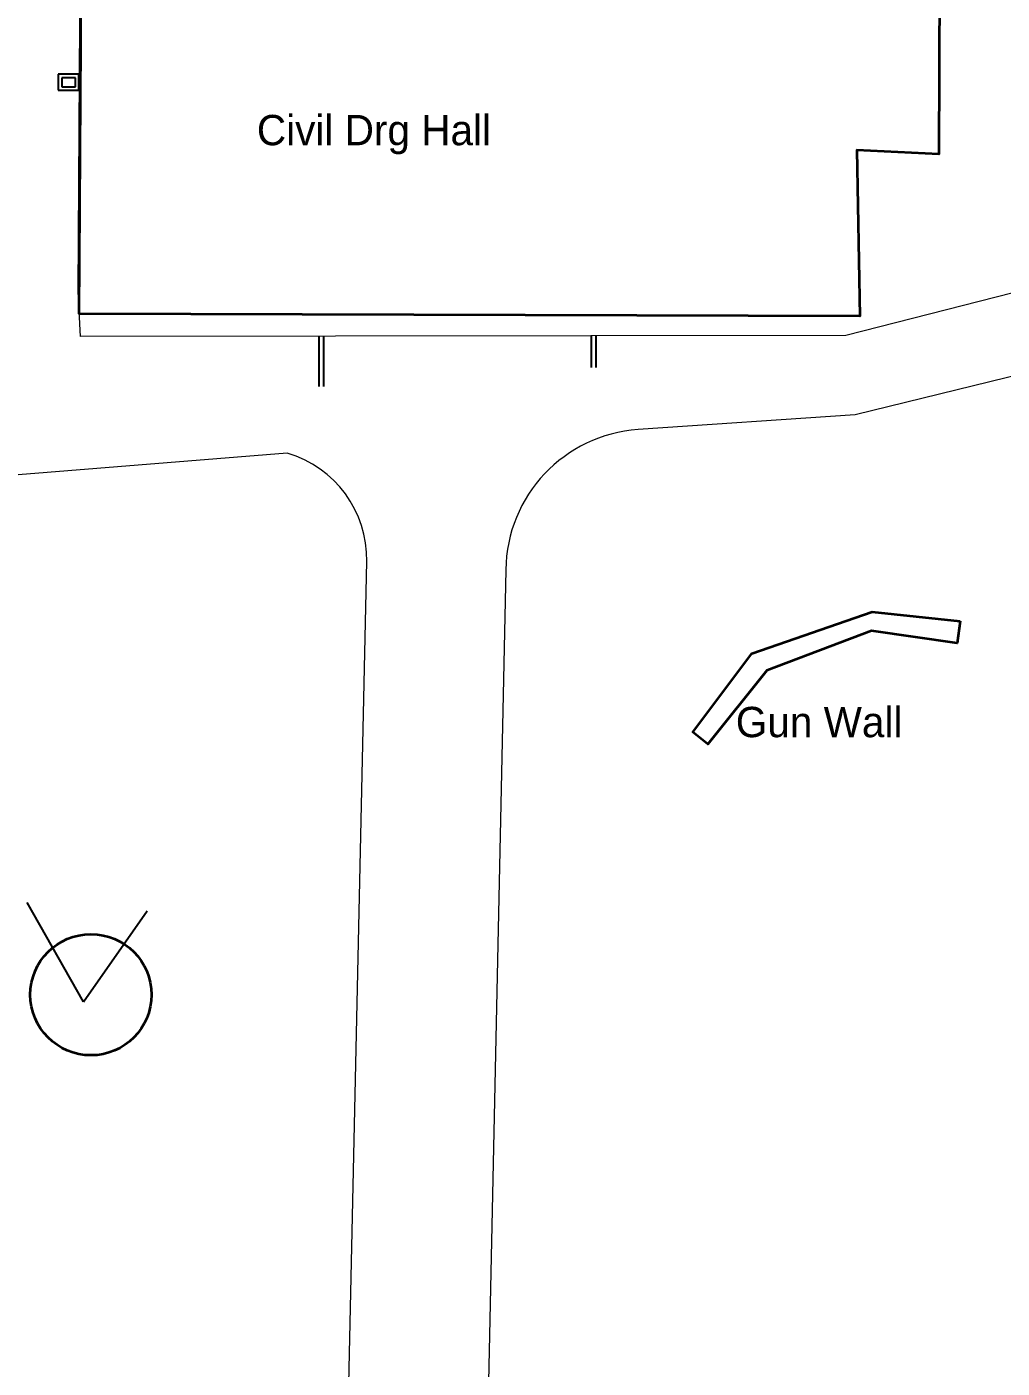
# Model space of a CAD drawing. Header units: millimetres. Extents: x -47 to 2833, y -462 to 688.
# Drawn here: x 242.2 to 306.6, y 289.5 to 378 of the extents above; entities that cross this region are included whole.
import ezdxf

# ---------------------------------------------------------------- set-up
doc = ezdxf.new("R2010")
doc.units = ezdxf.units.MM
doc.header["$LTSCALE"] = 0.1
doc.header["$MEASUREMENT"] = 0
doc.layers.add('BOUNDRY', color=140, linetype='Continuous', lineweight=18)
doc.layers.add('BUILT UP', color=1, linetype='Continuous', lineweight=35)
for name, color, linetype in [('H1', 254, 'Continuous'), ('TREE', 92, 'Continuous'), ('TXT', 7, 'Continuous')]:
    doc.layers.add(name, color=color, linetype=linetype)
doc.styles.get("Standard").update_dxf_attribs({"font": 'GOTHIC.TTF'})

msp = doc.modelspace()

# ---------------------------------------------------------------- linework, layer by layer
at = {"layer": 'BOUNDRY', "color": 140}
for points in [[(245.75117, 357.54883), (245.60601, 360.53335), (246.50161, 506.86063, -0.48250334), (250.11289, 509.69574), (344.84943, 508.10803, -0.39436825), (349.67858, 503.44368), (349.26963, 472.79646, -0.2833244), (345.95389, 467.57208), (304.25215, 467.82693)], [(305.2293, 460.86995), (345.06724, 460.66476, -0.36392902), (349.18089, 457.17725), (349.11856, 452.69331), (354.73046, 452.6153), (354.73046, 456.99042, -0.36647082), (360.02676, 460.58287), (409.01988, 460.18237, -0.24463099), (416.56946, 453.20256), (415.63287, 374.51244, -0.28781555), (411.16265, 367.57474), (334.81753, 367.46324), (296.26788, 357.62915), (245.75117, 357.54883)], [(414.67375, 332.66045), (415.3597, 355.27837, 0.44846055), (408.84314, 361.4469), (334.65489, 361.6416), (296.87816, 352.38886), (282.55864, 351.40722, 0.39101558), (273.82328, 342.15879), (268.88395, 110.24977), (304.41991, 109.49291)], [(305.91376, 104.25244), (259.46294, 105.49871), (264.64461, 342.71338, 0.34010057), (259.40326, 349.84468), (134.30785, 339.78171, 0.31317532), (128.1158, 334.69955), (131.02034, 204.69095)]]:
    msp.add_lwpolyline(points, format="xyb", dxfattribs=at)
at = {"layer": 'BUILT UP', "color": 1}
for points in [[(245.74934, 383.95133), (292.80899, 383.78125), (292.96348, 392.24655), (302.47565, 392.24655), (302.40015, 369.59509), (296.99578, 369.84508), (297.18429, 358.89372), (245.67859, 359.04109), (245.83105, 383.95083)], [(303.81249, 338.7776), (303.5972, 337.30758), (297.95838, 338.13343), (291.0379, 335.51486), (287.16246, 330.63867), (286.16246, 331.43344), (290.06904, 336.62635), (297.99933, 339.38713), (303.81249, 338.7776)]]:
    msp.add_lwpolyline(points, dxfattribs=at)
msp.add_circle((246.44761, 314.11145), 4, dxfattribs=at)
at = {"layer": 'H1'}
for p, q in [((245.65656, 374.86787), (244.29656, 374.86787)), ((244.29656, 374.86787), (244.29656, 373.80787)), ((245.42656, 374.63787), (244.52656, 374.63787)), ((244.52656, 374.63787), (244.52656, 374.03787)), ((245.42656, 374.03787), (245.42656, 374.63787)), ((245.65656, 373.80787), (245.65656, 374.86787)), ((244.29656, 373.80787), (245.65656, 373.80787)), ((244.52656, 374.03787), (245.42656, 374.03787)), ((261.48551, 357.57385), (261.48551, 354.24907)), ((261.78551, 357.57432), (261.78551, 354.24907)), ((279.46005, 357.60242), (279.46005, 355.49847)), ((279.76005, 357.6029), (279.76005, 355.49847))]:
    msp.add_line(p, q, dxfattribs=at)
at = {"layer": 'TREE', "color": 1}
for q in [(242.24546, 320.20859), (250.17012, 319.64869)]:
    msp.add_line((245.95259, 313.65016), q, dxfattribs=at)

# ---------------------------------------------------------------- texts
at = {"layer": 'TXT'}
for s, p in [('Civil Drg Hall', (257.39883, 370.17909)), ('Gun Wall', (288.99998, 331.11064))]:
    msp.add_text(s, height=2, dxfattribs=at).set_placement(p)

doc.saveas('drawing.dxf')
